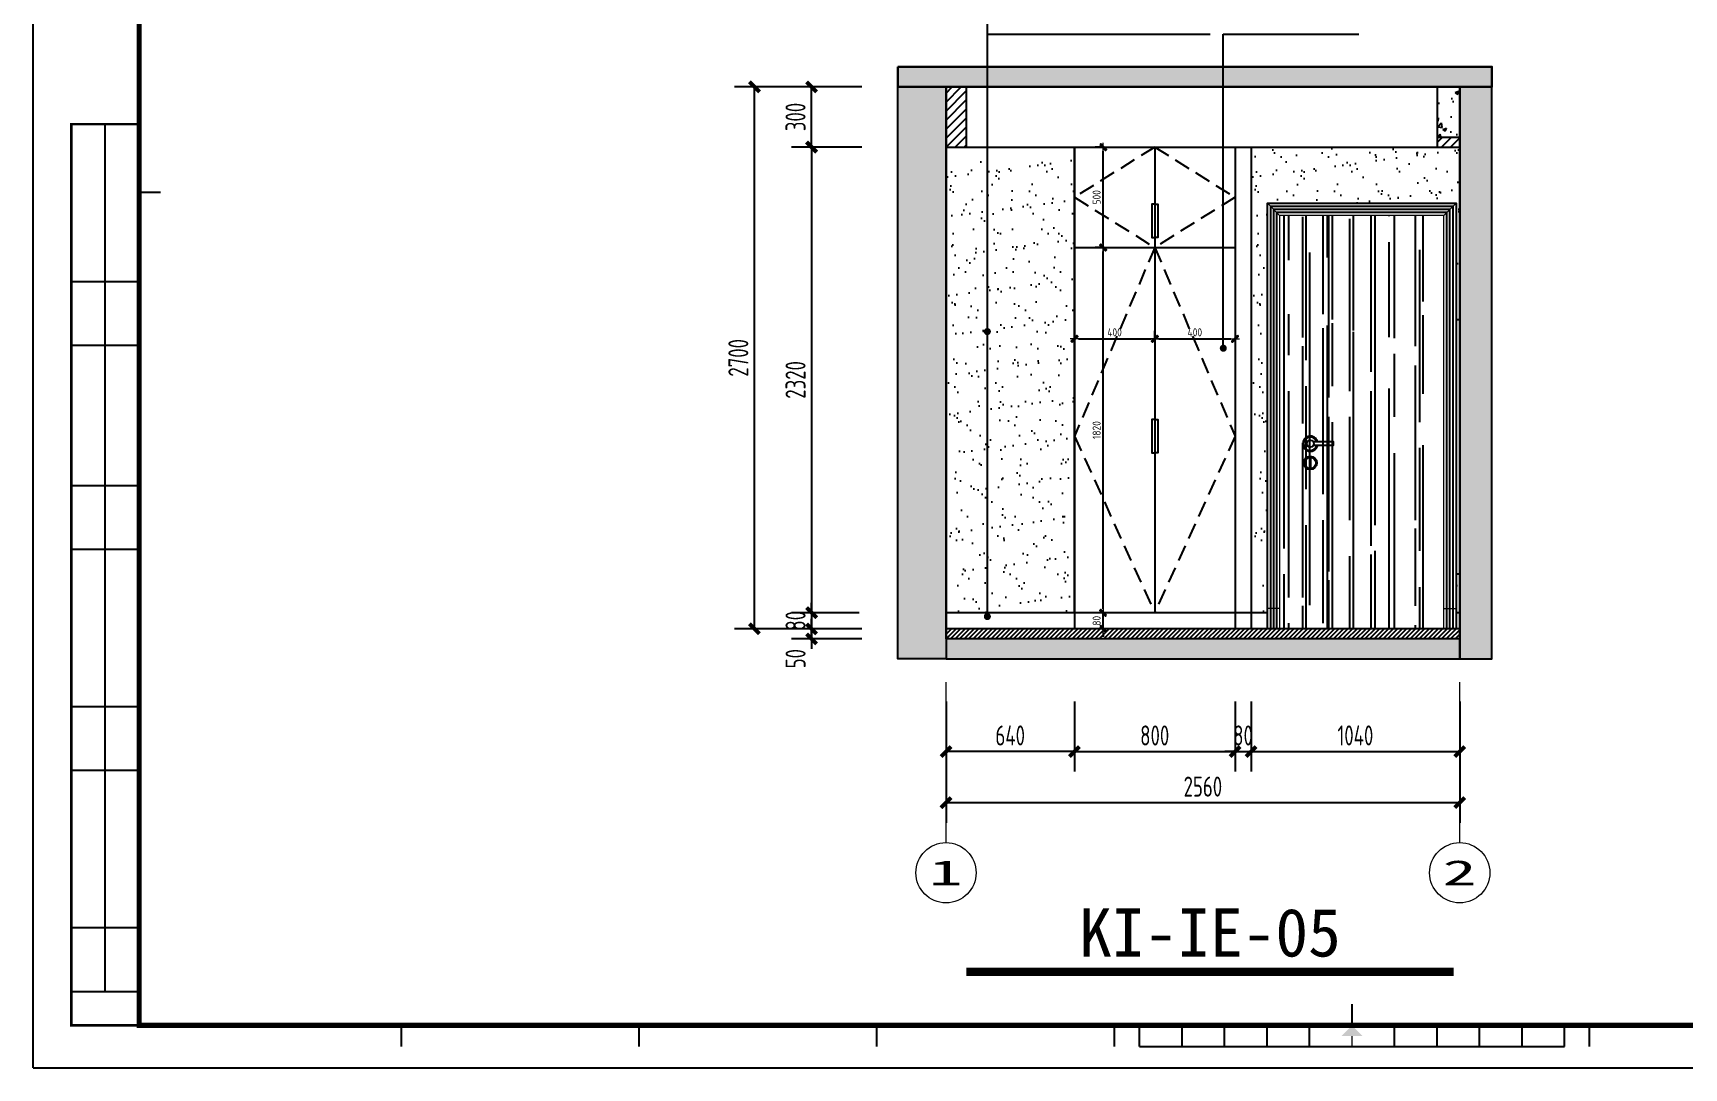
# Model space of a CAD drawing. Header units: millimetres. Extents: x 104198 to 1296755, y -81101 to 81453.
# Drawn here: x 600170 to 608398, y -28742 to -23585 of the extents above; entities that cross this region are included whole.
import ezdxf
from ezdxf.enums import TextEntityAlignment as Align
from ezdxf.xclip import XClip

# ---------------------------------------------------------------- set-up
doc = ezdxf.new("R2010")
doc.units = ezdxf.units.MM
doc.header["$XCLIPFRAME"] = 0
doc.header["$PDMODE"] = 3
doc.linetypes.add('Ax-B-comp-L2qt-$0$Ax-B-comp-LG-$0${ Wide Dash }', pattern=[12, 4, -2, 4, -2])
doc.layers.get('Defpoints').update_dxf_attribs({"color": 250})
for name, color, linetype, lineweight in [('--外框线', 7, 'Continuous', 30), ('Axle Number', 150, 'Continuous', 0), ('Z☆18 中细线', 136, 'Continuous', 0)]:
    doc.layers.add(name, color=color, linetype=linetype, lineweight=lineweight)
for name, color, linetype in [('0-标注', 1, 'Continuous'), ('0家具', 51, 'Continuous'), ('D■02 地材填充', 250, 'Continuous'), ('图纸图框', 165, 'Continuous'), ('墙体', 7, 'Continuous')]:
    doc.layers.add(name, color=color, linetype=linetype)
doc.styles.add('CCD_DIM', font='ARCHS.SHX')
doc.styles.add('尺寸标注', font='ARCHS.SHX', dxfattribs={"width": 0.8})
doc.styles.add('线上图名', font='simhei.ttf')
doc.styles.add('轴号', font='', dxfattribs={"width": 0.8})
doc.styles.add('黑体', font='simhei.ttf', dxfattribs={"width": 0.7})
doc.styles.get('轴号').set_extended_font_data('SimSun')
doc.dimstyles.new('海龍1：20', dxfattribs={"dimscale": 20, "dimtxt": 2, "dimasz": 1, "dimexe": 2, "dimexo": 2, "dimgap": 0.6, "dimtad": 1, "dimdec": 0, "dimrnd": 5, "dimdsep": 46, "dimtxsty": 'CCD_DIM', "dimblk": 'WS-cj', "dimcen": 1, "dimclrd": 44, "dimclre": 44, "dimclrt": 2, "dimadec": 0, "dimazin": 2, "dimtfac": 1, "dimtdec": 4, "dimtix": 1, "dimtmove": 2, "dimatfit": 3, "dimldrblk": 'CCD_Leader_Arrow', "dimfxl": 5, "dimfxlon": 1, "dimtolj": 1, "dimarcsym": 0})
doc.dimstyles.new('海龍1：50', dxfattribs={"dimscale": 50, "dimtxt": 2, "dimasz": 1, "dimexe": 2, "dimexo": 2, "dimgap": 0.6, "dimtad": 1, "dimdec": 0, "dimrnd": 5, "dimdsep": 46, "dimtxsty": 'CCD_DIM', "dimblk": 'WS-cj', "dimcen": 1, "dimclrd": 44, "dimclre": 44, "dimclrt": 2, "dimadec": 0, "dimazin": 2, "dimtfac": 1, "dimtdec": 4, "dimtix": 1, "dimtmove": 2, "dimatfit": 3, "dimldrblk": 'CCD_Leader_Arrow', "dimfxl": 5, "dimfxlon": 1, "dimtolj": 1, "dimarcsym": 0})
doc.dimstyles.new('立面标注', dxfattribs={"dimtxt": 100, "dimasz": 35, "dimexe": 20, "dimexo": 100, "dimtad": 1, "dimdec": 0, "dimtxsty": '黑体', "dimblk": 'ARCHTICK', "dimcen": 80, "dimdle": 20, "dimclrd": 251, "dimclre": 251, "dimclrt": 256, "dimadec": 0, "dimazin": 0, "dimtfac": 1, "dimtdec": 0, "dimtix": 1, "dimtmove": 2, "dimatfit": 3, "dimldrblk": 'DOT', "dimfxl": 200, "dimfxlon": 1, "dimarcsym": 0})

# ---------------------------------------------------------------- blocks, each defined once
blk = doc.blocks.new('kjghhgdgfhdhgfh')
at = {"layer": '图纸图框', "color": 165}
for p, q in [((1018.449156181656, -523.6475845220857), (1018.449156181656, -226.6510432860898)), ((1018.449156310431, -523.6475894229297), (1018.449156310431, -226.651048186936)), ((1018.449156310431, -523.6475894229297), (1018.449156310431, -226.651048186936)), ((1018.449156181656, -523.6475897729335), (1018.449156181656, -226.6510485369378)), ((1018.449156310431, -523.6475904731685), (1018.449156310431, -226.6510492370591)), ((1018.449156310431, -523.6475904731685), (1018.449156310431, -226.6510492370591)), ((1018.449156439315, -523.6475901230529), (1018.449156439315, -226.6510488870572)), ((1018.449156439315, -523.6475901230529), (1018.449156439315, -226.6510488870572)), ((1018.449156310431, -523.6475904731685), (1018.449156310431, -226.6510492370591)), ((1018.449156181656, -523.6475908231721), (1018.449156181656, -226.6510495871781)), ((1018.44915656821, -523.6475897729335), (1018.44915656821, -226.6510485369378)), ((1030.352705079677, -511.0305625117601), (1030.352705079677, -368.2044025645625)), ((1035.954374906786, -379.4077422187743), (1039.45541854865, -379.4077422187743)), ((1024.751035252575, -394.1121255149694), (1035.954374906786, -394.1121255149694)), ((1024.751035252575, -404.6152564408076), (1035.954374906786, -404.6152564408076)), ((1024.751035252575, -427.7057238334319), (1035.954374906786, -427.7057238334319)), ((1024.751035252575, -438.2088547592682), (1035.954374906786, -438.2088547592682)), ((1024.751035252575, -464.1165777096769), (1035.954374906786, -464.1165777096769)), ((1024.751035252575, -474.6197086355148), (1035.954374906786, -474.6197086355148)), ((1024.751035252575, -500.5274315859217), (1035.954374906786, -500.5274315859217)), ((1024.751035252575, -511.0305625117601), (1035.954374906786, -511.0305625117601)), ((1235.736097114308, -516.6322323388636), (1235.736097114308, -513.1311886968824)), ((1079.169425446627, -520.1332759807351), (1079.169425446627, -516.6322323388636)), ((1118.311093363573, -520.1332759807351), (1118.311093363573, -516.6322323388636)), ((1157.452761280522, -520.1332759807351), (1157.452761280522, -516.6322323388636)), ((1196.594429197475, -520.1332759807351), (1196.594429197475, -516.6322323388636)), ((1200.725660694923, -520.1332759807351), (1200.725660694923, -516.6322323388636)), ((1207.727747978776, -520.1332759807351), (1207.727747978776, -516.6322323388636)), ((1214.729835262748, -520.1332759807351), (1214.729835262748, -516.6322323388636)), ((1221.731922546599, -520.1332759807351), (1221.731922546599, -516.6322323388636)), ((1228.734009830453, -520.1332759807351), (1228.734009830453, -516.6322323388636)), ((1242.738184398277, -520.1332759807351), (1242.738184398277, -516.6322323388636)), ((1249.74027168213, -520.1332759807351), (1249.74027168213, -516.6322323388636)), ((1256.742358965983, -520.1332759807351), (1256.742358965983, -516.6322323388636)), ((1263.744446249947, -520.1332759807351), (1263.744446249947, -516.6322323388636)), ((1270.746533533805, -520.1332759807351), (1270.746533533805, -516.6322323388636)), ((1274.877765031257, -520.1332759807351), (1274.877765031257, -516.6322323388636)), ((1200.725660694923, -520.1332759807351), (1270.746533533805, -520.1332759807351)), ((1018.449156697091, -523.6475894229297), (1438.44652398302, -523.6475894229297)), ((1018.44915656821, -523.6475897729335), (1438.446523854134, -523.6475897729335)), ((1018.44915656821, -523.6475911731757), (1438.446523854134, -523.6475911731757)), ((1018.449156697091, -523.6475908231721), (1438.44652398302, -523.6475908231721)), ((1018.449156697091, -523.6475908231721), (1438.44652398302, -523.6475908231721))]:
    blk.add_line(p, q, dxfattribs=at)
at = {"layer": '图纸图框', "color": 165, "const_width": 0.840250474066758}
blk.add_lwpolyline([(1431.444436699053, -233.6664052710039), (1035.954374906786, -233.6664052710039), (1035.954374906786, -516.6322323388636), (1431.444436699053, -516.6322323388636)], close=True, dxfattribs=at)
at = {"layer": '图纸图框', "color": 165}
for points, const_width in [([(1035.954374906786, -516.6322323388636), (1024.751035252575, -516.6322323388636), (1024.751035252575, -368.2044025645625), (1035.954374906786, -368.2044025645625)], 0.4201252370333791), ([(1235.736097114308, -518.3827541597987), (1235.736097114308, -520.1332759807351)], 0.2100626185166894)]:
    blk.add_lwpolyline(points, dxfattribs=dict(at, const_width=const_width))
blk.add_solid([(1237.486618935353, -518.3827541597987), (1233.98557529337, -518.3827541597987), (1235.736097114308, -516.6322323388636)], dxfattribs=at)
blk = doc.blocks.new('fhdghrthe')
at = {"layer": '墙体', "color": 7}
for p, q in [((572756.001429601, 14270.11174628756), (572756.001429601, 18190.09284391639)), ((572626.0014296011, 14140.09284391639), (572626.0014296011, 17250.09284391639))]:
    blk.add_line(p, q, dxfattribs=at)
blk = doc.blocks.new('_ArchTick')
at = {"color": 2, "linetype": 'ByBlock', "const_width": 0.4}
blk.add_lwpolyline([(-0.5, -0.5), (0.5, 0.5)], dxfattribs=at)
blk = doc.blocks.new('*D622')
at = {"color": 44, "lineweight": -2, "transparency": 16777216}
for p, q in [((604260.8684844841, -26473.4615628795), (603950.2716443549, -26473.4615628795)), ((604050.2716443549, -26473.4615628795), (604050.2716443549, -26423.4615628795)), ((604050.2716443549, -26473.4615628795), (604050.2716443549, -26553.4615628795)), ((604239.023900743, -26553.4615628795), (603950.2716443549, -26553.4615628795)), ((604050.2716443549, -26553.4615628795), (604050.2716443549, -26603.4615628795))]:
    blk.add_line(p, q, dxfattribs=at)
at = {"layer": 'Defpoints', "color": 0, "transparency": 16777216}
for p in [(604360.8684844841, -26473.4615628795), (604050.2716443549, -26553.4615628795), (604339.023900743, -26553.4615628795)]:
    blk.add_point(p, dxfattribs=at)
at = {"color": 44, "lineweight": -2, "transparency": 16777216, "xscale": 50, "yscale": 50, "zscale": 50}
for p, rotation in [((604050.2716443549, -26473.4615628795), 270), ((604050.2716443549, -26553.4615628795), 90)]:
    blk.add_blockref('_ArchTick', p, dxfattribs=dict(at, rotation=rotation))
at = {"color": 2, "transparency": 16777216, "insert": (603970.2716443549, -26513.4615628794), "char_height": 100, "attachment_point": 5, "rotation": 90, "style": '尺寸标注'}
blk.add_mtext('\\A1;80', dxfattribs=at)
blk = doc.blocks.new('CCD_Leader_Arrow')
at = {"color": 50, "linetype": 'ByBlock'}
blk.add_line((0, 0), (-1, 0), dxfattribs=at)
for points in [[(-0.8586479999999881, 0.6683735999999953), (-0.5965191999999888, 0.8519200000000069), (-0.2400000000000091, 0), (0, 0)], [(-0.8586479999999881, -0.6683735999999953), (-0.5965191999999888, -0.8519200000000069), (-0.2400000000000091, 0), (0, 0)]]:
    blk.add_solid(points, dxfattribs=at)
blk = doc.blocks.new('WS-cj')
blk.add_hatch(color=2).paths.add_polyline_path([(0.5879038905250127, 0.8177135944101792), (-0.8177135944101792, -0.5879038905250127), (-0.5879038905245579, -0.817713594410634), (0.817713594410634, 0.5879038905247853)])
at = {"color": 2, "linetype": 'ByBlock', "lineweight": 0}
for p, q in [((-1.099999999999909, 0), (0, 0)), ((0, 0), (1.099999999999909, 0))]:
    blk.add_line(p, q, dxfattribs=at)
at = {"color": 2}
blk.add_lwpolyline([(0.5879038905250127, 0.8177135944101792), (-0.8177135944101792, -0.5879038905250127), (-0.5879038905245579, -0.817713594410634), (0.817713594410634, 0.5879038905247853)], close=True, dxfattribs=at)
blk = doc.blocks.new('*D623')
at = {"color": 44, "lineweight": -2, "transparency": 16777216}
for p, q in [((604015.3922970992, -23853.4615628795), (603665.3922970992, -23853.4615628795)), ((603765.3922970992, -26553.4615628795), (603765.3922970992, -23853.4615628795)), ((604015.3922970992, -26553.4615628795), (603665.3922970992, -26553.4615628795))]:
    blk.add_line(p, q, dxfattribs=at)
at = {"layer": 'Defpoints', "color": 0, "transparency": 16777216}
for p in [(603765.3922970992, -23853.4615628795), (604759.8472859849, -23853.4615628795), (604250.2716443549, -26553.4615628795)]:
    blk.add_point(p, dxfattribs=at)
at = {"color": 44, "lineweight": -2, "transparency": 16777216, "xscale": 50, "yscale": 50, "zscale": 50}
for p, rotation in [((603765.3922970992, -23853.4615628795), 90), ((603765.3922970992, -26553.4615628795), 270)]:
    blk.add_blockref('_ArchTick', p, dxfattribs=dict(at, rotation=rotation))
at = {"color": 2, "transparency": 16777216, "insert": (603685.3922970992, -25203.4615628794), "char_height": 100, "attachment_point": 5, "rotation": 90, "style": '尺寸标注'}
blk.add_mtext('\\A1;2700', dxfattribs=at)
blk = doc.blocks.new('*D624')
at = {"color": 44, "lineweight": -2, "transparency": 16777216}
for p, q in [((604300.2716443549, -24153.4615628795), (603950.2716443549, -24153.4615628795)), ((604050.2716443549, -24153.4615628795), (604050.2716443549, -26473.4615628795)), ((604286.5807235761, -26473.4615628795), (603950.2716443549, -26473.4615628795))]:
    blk.add_line(p, q, dxfattribs=at)
at = {"layer": 'Defpoints', "color": 0, "transparency": 16777216}
for p in [(604759.8472859849, -24153.4615628795), (604050.2716443549, -26473.4615628795), (604386.5807235761, -26473.4615628795)]:
    blk.add_point(p, dxfattribs=at)
at = {"color": 44, "lineweight": -2, "transparency": 16777216, "xscale": 50, "yscale": 50, "zscale": 50}
for p, rotation in [((604050.2716443549, -24153.4615628795), 90), ((604050.2716443549, -26473.4615628795), 270)]:
    blk.add_blockref('_ArchTick', p, dxfattribs=dict(at, rotation=rotation))
at = {"color": 2, "transparency": 16777216, "insert": (603970.2716443549, -25313.4615628794), "char_height": 100, "attachment_point": 5, "rotation": 90, "style": '尺寸标注'}
blk.add_mtext('\\A1;2320', dxfattribs=at)
blk = doc.blocks.new('*D625')
at = {"color": 44, "lineweight": -2, "transparency": 16777216}
for p, q in [((604300.2716443549, -23853.4615628795), (603950.2716443549, -23853.4615628795)), ((604050.2716443549, -24153.4615628795), (604050.2716443549, -23853.4615628795)), ((604300.2716443549, -24153.4615628795), (603950.2716443549, -24153.4615628795))]:
    blk.add_line(p, q, dxfattribs=at)
at = {"layer": 'Defpoints', "color": 0, "transparency": 16777216}
for p in [(604050.2716443549, -23853.4615628795), (604759.8472859849, -23853.4615628795), (604759.8472859849, -24153.4615628795)]:
    blk.add_point(p, dxfattribs=at)
at = {"color": 44, "lineweight": -2, "transparency": 16777216, "xscale": 50, "yscale": 50, "zscale": 50}
for p, rotation in [((604050.2716443549, -23853.4615628795), 90), ((604050.2716443549, -24153.4615628795), 270)]:
    blk.add_blockref('_ArchTick', p, dxfattribs=dict(at, rotation=rotation))
at = {"color": 2, "transparency": 16777216, "insert": (603970.2716443549, -24003.4615628794), "char_height": 100, "attachment_point": 5, "rotation": 90, "style": '尺寸标注'}
blk.add_mtext('\\A1;300', dxfattribs=at)
blk = doc.blocks.new('*D626')
at = {"color": 44, "lineweight": -2, "transparency": 16777216}
for p, q in [((604300.2716443549, -26553.4615628795), (603950.2716443549, -26553.4615628795)), ((604050.2716443549, -26553.4615628795), (604050.2716443549, -26503.4615628795)), ((604050.2716443549, -26603.4615628795), (604050.2716443549, -26553.4615628795)), ((604300.2716443549, -26603.4615628795), (603950.2716443549, -26603.4615628795)), ((604050.2716443549, -26603.4615628795), (604050.2716443549, -26653.4615628795))]:
    blk.add_line(p, q, dxfattribs=at)
at = {"layer": 'Defpoints', "color": 0, "transparency": 16777216}
for p in [(604050.2716443549, -26553.4615628795), (604759.8472859849, -26553.4615628795), (604759.8472859849, -26603.4615628795)]:
    blk.add_point(p, dxfattribs=at)
at = {"color": 44, "lineweight": -2, "transparency": 16777216, "xscale": 50, "yscale": 50, "zscale": 50}
for p, rotation in [((604050.2716443549, -26553.4615628795), 270), ((604050.2716443549, -26603.4615628795), 90)]:
    blk.add_blockref('_ArchTick', p, dxfattribs=dict(at, rotation=rotation))
at = {"color": 2, "transparency": 16777216, "insert": (603970.2716443549, -26702.4217980149), "char_height": 100, "attachment_point": 5, "rotation": 90, "style": '尺寸标注'}
blk.add_mtext('\\A1;50', dxfattribs=at)
blk = doc.blocks.new('hl_Axis-A3')
at = {"color": 150, "ltscale": 2}
blk.add_line((16.00001264355095, -2.628404866592651e-05), (1.264355095287328e-05, -2.628404866555911e-05), dxfattribs=at)
at = {"color": 150}
blk.add_circle((19.00001264355095, -2.628404866592651e-05), 3, dxfattribs=at)
at = {"color": 2, "style": '轴号', "width": 3.15}
blk.add_attdef('轴号', text='', height=2.5, dxfattribs=at).set_placement((17.31251264355095, -1.273923342872195), (20.68751264355095, -1.273923342872195), align=Align.FIT)
blk = doc.blocks.new('*D627')
at = {"color": 44, "lineweight": -2, "transparency": 16777216}
for p, q in [((604720.050070386, -27169.69890819213), (604720.050070386, -27519.69890819213)), ((607280.0487561836, -27169.69890819213), (607280.0487561836, -27519.69890819213)), ((604720.050070386, -27419.69890819213), (607280.0487561836, -27419.69890819213))]:
    blk.add_line(p, q, dxfattribs=at)
at = {"layer": 'Defpoints', "color": 0, "transparency": 16777216}
for p in [(604720.050070386, -26911.64570721669), (607280.0487561836, -26911.64570721669), (607280.0487561836, -27419.69890819213)]:
    blk.add_point(p, dxfattribs=at)
at = {"color": 44, "lineweight": -2, "transparency": 16777216, "xscale": 50, "yscale": 50, "zscale": 50, "rotation": 180}
blk.add_blockref('_ArchTick', (604720.050070386, -27419.69890819213), dxfattribs=at)
at = {"color": 44, "lineweight": -2, "transparency": 16777216, "xscale": 50, "yscale": 50, "zscale": 50}
blk.add_blockref('_ArchTick', (607280.0487561836, -27419.69890819213), dxfattribs=at)
at = {"color": 2, "transparency": 16777216, "insert": (606000.0494132848, -27339.69890819213), "char_height": 100, "attachment_point": 5, "style": '尺寸标注'}
blk.add_mtext('\\A1;2560', dxfattribs=at)
blk = doc.blocks.new('*D628')
at = {"color": 44, "lineweight": -2, "transparency": 16777216}
for p, q in [((605360.0500703859, -26914.99720443529), (605360.0500703859, -27264.99720443529)), ((606160.1807387192, -26914.99720443529), (606160.1807387192, -27264.99720443529)), ((605360.0500703859, -27164.99720443529), (606160.1807387192, -27164.99720443529))]:
    blk.add_line(p, q, dxfattribs=at)
at = {"layer": 'Defpoints', "color": 0, "transparency": 16777216}
for p in [(605360.0500703859, -26553.4615628795), (606160.1807387192, -26553.4615628795), (606160.1807387192, -27164.99720443529)]:
    blk.add_point(p, dxfattribs=at)
at = {"color": 44, "lineweight": -2, "transparency": 16777216, "xscale": 50, "yscale": 50, "zscale": 50, "rotation": 180}
blk.add_blockref('_ArchTick', (605360.0500703859, -27164.99720443529), dxfattribs=at)
at = {"color": 44, "lineweight": -2, "transparency": 16777216, "xscale": 50, "yscale": 50, "zscale": 50}
blk.add_blockref('_ArchTick', (606160.1807387192, -27164.99720443529), dxfattribs=at)
at = {"color": 2, "transparency": 16777216, "insert": (605760.1154045525, -27084.99720443529), "char_height": 100, "attachment_point": 5, "style": '尺寸标注'}
blk.add_mtext('\\A1;800', dxfattribs=at)
blk = doc.blocks.new('*D629')
at = {"color": 44, "lineweight": -2, "transparency": 16777216}
for p, q in [((604720.0500703859, -26914.99720443529), (604720.0500703859, -27264.99720443529)), ((605360.0500703859, -26914.99720443529), (605360.0500703859, -27264.99720443529)), ((605360.0500703859, -27164.99720443529), (604720.0500703859, -27164.99720443529))]:
    blk.add_line(p, q, dxfattribs=at)
at = {"layer": 'Defpoints', "color": 0, "transparency": 16777216}
for p in [(604720.0500703859, -26288.1107883387), (605360.0500703859, -26553.4615628795), (604720.0500703859, -27164.99720443529)]:
    blk.add_point(p, dxfattribs=at)
at = {"color": 44, "lineweight": -2, "transparency": 16777216, "xscale": 50, "yscale": 50, "zscale": 50, "rotation": 180}
blk.add_blockref('_ArchTick', (604720.0500703859, -27164.99720443529), dxfattribs=at)
at = {"color": 44, "lineweight": -2, "transparency": 16777216, "xscale": 50, "yscale": 50, "zscale": 50}
blk.add_blockref('_ArchTick', (605360.0500703859, -27164.99720443529), dxfattribs=at)
at = {"color": 2, "transparency": 16777216, "insert": (605040.0500703859, -27084.99720443529), "char_height": 100, "attachment_point": 5, "style": '尺寸标注'}
blk.add_mtext('\\A1;640', dxfattribs=at)
blk = doc.blocks.new('*D630')
at = {"color": 44, "lineweight": -2, "transparency": 16777216}
for p, q in [((606160.1807387192, -26914.99720443529), (606160.1807387192, -27264.99720443529)), ((606240.1807387192, -26914.99720443529), (606240.1807387192, -27264.99720443529)), ((606160.1807387192, -27164.99720443529), (606110.1807387192, -27164.99720443529)), ((606160.1807387192, -27164.99720443529), (606240.1807387192, -27164.99720443529)), ((606240.1807387192, -27164.99720443529), (606290.1807387192, -27164.99720443529))]:
    blk.add_line(p, q, dxfattribs=at)
at = {"layer": 'Defpoints', "color": 0, "transparency": 16777216}
for p in [(606160.1807387192, -26553.4615628795), (606240.1807387192, -26553.4615628795), (606240.1807387192, -27164.99720443529)]:
    blk.add_point(p, dxfattribs=at)
at = {"color": 44, "lineweight": -2, "transparency": 16777216, "xscale": 50, "yscale": 50, "zscale": 50}
blk.add_blockref('_ArchTick', (606160.1807387192, -27164.99720443529), dxfattribs=at)
at = {"color": 44, "lineweight": -2, "transparency": 16777216, "xscale": 50, "yscale": 50, "zscale": 50, "rotation": 180}
blk.add_blockref('_ArchTick', (606240.1807387192, -27164.99720443529), dxfattribs=at)
at = {"color": 2, "transparency": 16777216, "insert": (606200.1807387192, -27084.99720443529), "char_height": 100, "attachment_point": 5, "style": '尺寸标注'}
blk.add_mtext('\\A1;80', dxfattribs=at)
blk = doc.blocks.new('*D631')
at = {"color": 44, "lineweight": -2, "transparency": 16777216}
for p, q in [((606240.1807387192, -26914.99720443529), (606240.1807387192, -27264.99720443529)), ((607280.050070386, -26914.99720443529), (607280.050070386, -27264.99720443529)), ((606240.1807387192, -27164.99720443529), (607280.050070386, -27164.99720443529))]:
    blk.add_line(p, q, dxfattribs=at)
at = {"layer": 'Defpoints', "color": 0, "transparency": 16777216}
for p in [(606240.1807387192, -26553.4615628795), (607280.050070386, -26553.4615628795), (607280.050070386, -27164.99720443529)]:
    blk.add_point(p, dxfattribs=at)
at = {"color": 44, "lineweight": -2, "transparency": 16777216, "xscale": 50, "yscale": 50, "zscale": 50, "rotation": 180}
blk.add_blockref('_ArchTick', (606240.1807387192, -27164.99720443529), dxfattribs=at)
at = {"color": 44, "lineweight": -2, "transparency": 16777216, "xscale": 50, "yscale": 50, "zscale": 50}
blk.add_blockref('_ArchTick', (607280.050070386, -27164.99720443529), dxfattribs=at)
at = {"color": 2, "transparency": 16777216, "insert": (606760.1154045525, -27084.99720443529), "char_height": 100, "attachment_point": 5, "style": '尺寸标注'}
blk.add_mtext('\\A1;1040', dxfattribs=at)
blk = doc.blocks.new('EWRTWERYR')
at = {"color": 251, "ltscale": 8}
for p, q in [((661667.9356748894, -140344.8152526548, -128105886.7043959), (661667.9356748894, -140387.3342096209, -128105886.7043959)), ((661667.9356748894, -140344.8152526548, -128105886.7043959), (661673.8476420832, -140344.8152526548, -128105886.7043959)), ((661667.9356748894, -140387.3342096209, -128105886.7043959), (661673.8476420832, -140387.3342096209, -128105886.7043959)), ((661673.8476420832, -140387.3342096209, -128105886.7043959), (661673.8476420832, -140344.8152526548, -128105886.7043959))]:
    blk.add_line(p, q, dxfattribs=at)
at = {"color": 251, "ltscale": 8, "elevation": -128105886.7043959}
for points in [[(661706.7934679675, -140260.6185308142, 7.359528708491987), (661707.4937344345, -140280.6185308142, 7.263957066239517)], [(661702.0432202129, -140260.6185308142, 6.439365902620599), (661702.8481888529, -140280.6185308142, 5.972318659503485)]]:
    blk.add_lwpolyline(points, format="xyb", dxfattribs=at)
blk.add_lwpolyline([(661683.7862515745, -140260.6185308142), (661783.0153765319, -140260.6185308142), (661783.0153765319, -140280.6185308142), (661685.634436453, -140280.6185308142)], dxfattribs=at)
at = {"color": 251, "ltscale": 8}
for centre, radius in [((661671.0253489888, -140271.8831508575, -128105886.7043959), 17.02152459463105), ((661670.5905098536, -140366.3228342979, -128105886.7043959), 32.93222044707625), ((661670.5905098536, -140366.3228342979, -128105886.7043959), 27.31622044707625)]:
    blk.add_circle(centre, radius, dxfattribs=at)
blk = doc.blocks.new('rft')
at = {"color": 2}
blk.add_lwpolyline([(601855.9595022909, -33095.67980373639), (601855.9595022909, -30975.6798037364), (602795.959460247, -30975.6798037364), (602795.959460247, -33095.67980373639)], dxfattribs=at)
at = {"layer": '0-标注', "color": 250, "ltscale": 0.5}
for p, q in [((602780.7890062897, -30990.85025769334), (601871.1299142041, -30990.85025769343)), ((601871.1299142041, -30990.85025769343), (601871.1299142041, -33095.67980373639)), ((602765.6185523327, -31006.02071165037), (601886.3003681612, -31006.02071165046)), ((601886.3003681612, -31006.02071165046), (601886.3003681612, -33095.67980373639)), ((602765.6185523331, -33095.6798037364), (602765.6185523327, -31006.02071165037)), ((602780.78900629, -33095.67980373639), (602780.7890062897, -30990.85025769334)), ((602750.4480983757, -31021.1911656074), (601901.4708221182, -31021.19116560749)), ((601901.4708221182, -31021.19116560749), (601901.4708221181, -33095.67980373639)), ((601939.1954752859, -32695.17486656375), (601939.1954752859, -31036.36161956442)), ((601962.3152471159, -31258.83970431219), (601962.3152471159, -31036.36161956442)), ((602031.6745626079, -31644.50968004345), (602031.6745626079, -31043.05516722679)), ((602048.3721755961, -31757.53967566047), (602048.3721755961, -31036.36161956442)), ((602134.4291040765, -31528.64651280468), (602134.4291040765, -31036.36161956442)), ((602156.0818122439, -31245.99538662806), (602156.0818122439, -31036.36161956442)), ((602162.5039710857, -31716.06650320727), (602162.5039710857, -31036.36161956442)), ((602180.4860158423, -31554.33514817229), (602180.4860158423, -31036.36161956442)), ((602266.5429443225, -31911.67148786333), (602266.5429443225, -31053.33062137429)), ((602284.52498908, -31609.93400732387), (602284.52498908, -31036.36161956442)), ((602373.3333962779, -31638.19150622787), (602373.3333962779, -31036.36161956442)), ((602392.5998728027, -31622.77832500754), (602392.5998728027, -31036.36161956442)), ((602462.9681659163, -31040.48630369044), (602462.9681659163, -31036.36161956442)), ((602488.656801283, -31648.46696037534), (602488.656801283, -31036.36161956442)), ((602594.16282147, -31569.74832939168), (602594.16282147, -31036.36161956442)), ((602631.4113427525, -31464.42492438625), (602631.4113427525, -31036.36161956442)), ((602750.448098376, -33095.67980373639), (602750.4480983757, -31021.1911656074)), ((602462.9681659163, -31641.9408165071), (602462.9681659163, -31168.92948052663)), ((602067.638652122, -32977.74985560327), (602067.638652122, -31220.30675126091)), ((602614.7137297633, -32065.80330006619), (602614.7137297633, -31207.46243357716)), ((601962.3152471159, -31731.85104029267), (601962.3152471159, -31528.64651280468)), ((602156.0818122439, -33095.67980373639), (602156.0818122439, -31584.24537195673)), ((602162.5039710857, -31943.78228207177), (602162.5039710857, -31558.45275156321)), ((602180.4860158423, -31885.98285249647), (602180.4860158423, -31572.21014515172)), ((602392.5998728027, -32579.57600741094), (602392.5998728027, -31552.03059272144)), ((602594.16282147, -31686.89592839943), (602594.16282147, -31552.13457774763)), ((602631.4113427525, -31924.51580554662), (602631.4113427525, -31532.86810122244)), ((602134.4291040765, -32425.44419520808), (602134.4291040765, -31597.89878051858)), ((602284.52498908, -33095.67980373639), (602284.52498908, -31616.25218113948)), ((602373.3333962779, -31815.33910523562), (602373.3333962779, -31630.00957472706)), ((602031.6745626079, -32072.22545890796), (602031.6745626079, -31686.8959283994)), ((602488.656801283, -32040.11466469951), (602488.656801283, -31726.34195735477)), ((602594.16282147, -32553.8873720437), (602594.16282147, -31783.22831102657)), ((601962.3152471159, -32939.21690255283), (601962.3152471159, -31911.67148786333)), ((602048.3721755961, -32399.75555984141), (602048.3721755961, -31885.98285249665)), ((602373.3333962779, -32682.33054887988), (602373.3333962779, -31911.67148786276)), ((602462.9681659163, -33095.67980373639), (602462.9681659163, -31898.82717017947)), ((602162.5039710857, -32810.77372571603), (602162.5039710857, -32040.11466469891)), ((602180.4860158423, -33093.34871475663), (602180.4860158423, -32065.80330006713)), ((602266.5429443225, -32553.88737204427), (602266.5429443225, -32040.11466469951)), ((602031.6745626079, -32939.21690255223), (602031.6745626079, -32168.5578415351)), ((602488.656801283, -33095.67980373639), (602488.656801283, -32219.93511227018)), ((602614.7137297633, -32708.01918424713), (602614.7137297633, -32194.24647690238)), ((602631.4113427525, -33095.67980373639), (602631.4113427525, -32181.40215921899)), ((602134.4291040765, -33067.66007938901), (602134.4291040765, -32553.88737204427)), ((602048.3721755962, -33095.67980373639), (602048.3721755961, -32579.57600741207)), ((602594.16282147, -32981.60315090819), (602594.16282147, -32596.27362039964)), ((602266.5429443225, -33095.67980373639), (602266.5429443225, -32733.70781961493)), ((602373.333396278, -33095.67980373639), (602373.3333962779, -32724.71679723583)), ((602392.5998728027, -33095.67980373639), (602392.5998728027, -32708.01918424713)), ((601939.1954752859, -33095.67980373639), (601939.1954752859, -32823.61804339993)), ((602162.5039710855, -33095.67980373639), (602162.5039710857, -32853.15997407198)), ((602614.7137297633, -33095.67980373639), (602614.7137297633, -32887.83963181778)), ((602031.6745626078, -33095.67980373639), (602031.6745626079, -32981.60315090817)), ((601962.3152471159, -33095.67980373639), (601962.3152471159, -33067.66007938901)), ((602594.16282147, -33095.67980373639), (602594.16282147, -33077.93553353535))]:
    blk.add_line(p, q, dxfattribs=at)
at = {"layer": 'Z☆18 中细线'}
for p, q in [((602795.9594602467, -30975.67980373631), (601855.9594602471, -30975.6798037364)), ((601855.9594602471, -30975.6798037364), (601855.9594602471, -33095.67980373639)), ((601855.9594602471, -30975.6798037364), (601916.6412760752, -31036.36161956452)), ((602795.9594602467, -30975.67980373631), (602735.2776444186, -31036.36161956443)), ((602795.9594602471, -33095.67980373639), (602795.9594602467, -30975.67980373631)), ((602735.2776444186, -31036.36161956443), (601916.6412760752, -31036.36161956452)), ((601916.6412760752, -31036.36161956452), (601916.6412760752, -33095.67980373639)), ((602735.2776444186, -31036.36161956443), (601916.6412760752, -31036.36161956443)), ((601916.6412760752, -31036.36161956443), (601916.6412760752, -33095.67980373639)), ((602735.2776444189, -33095.67980373639), (602735.2776444186, -31036.36161956443)), ((601916.6412760752, -32994.54344402286), (601855.9594602471, -32994.54344402286)), ((602735.2776444184, -32994.54344402286), (602795.959460247, -32994.54344402286)), ((601916.6412760752, -33095.67980373639), (601855.9594602471, -33095.67980373639)), ((601916.6412760752, -33095.67980373639), (602735.2776444186, -33095.67980373639)), ((602735.2776444184, -33095.67980373639), (602795.959460247, -33095.67980373639))]:
    blk.add_line(p, q, dxfattribs=at)
at = {"color": 1, "extrusion": (0, 0, -1), "xscale": -1.011363597135336, "yscale": 1.011363597135336, "zscale": -1.011363597135336}
blk.add_blockref('EWRTWERYR', (67120.13362189103, 109692.1092208985, -107728023.7626792), dxfattribs=at)
blk = doc.blocks.new('_Dot')
at = {"color": 2, "linetype": 'ByBlock', "lineweight": -2}
blk.add_line((-0.5, 0), (-1, 0), dxfattribs=at)
at = {"color": 2, "linetype": 'ByBlock', "const_width": 0.5}
blk.add_lwpolyline([(-0.25, 0, 1), (0.25, 0, 1)], format="xyb", close=True, dxfattribs=at)
blk = doc.blocks.new('*D714')
at = {"color": 44, "lineweight": -2, "transparency": 16777216}
for p, q in [((605504.3329812433, -26473.4615628795), (605462.6498593511, -26473.4615628795)), ((605502.6498593511, -26453.4615628795), (605502.6498593511, -26433.4615628795)), ((605502.6498593511, -26553.4615628795), (605502.6498593511, -26473.4615628795)), ((605504.3329812433, -26553.4615628795), (605462.6498593511, -26553.4615628795)), ((605502.6498593511, -26573.4615628795), (605502.6498593511, -26593.4615628795))]:
    blk.add_line(p, q, dxfattribs=at)
at = {"layer": 'Defpoints', "color": 0, "transparency": 16777216}
for p in [(605502.6498593511, -26473.4615628795), (605544.3329812433, -26473.4615628795), (605544.3329812433, -26553.4615628795)]:
    blk.add_point(p, dxfattribs=at)
at = {"color": 44, "lineweight": -2, "transparency": 16777216, "xscale": 20, "yscale": 20, "zscale": 20}
for p, rotation in [((605502.6498593511, -26473.4615628795), 270), ((605502.6498593511, -26553.4615628795), 90)]:
    blk.add_blockref('WS-cj', p, dxfattribs=dict(at, rotation=rotation))
at = {"color": 2, "transparency": 16777216, "insert": (605470.6498593511, -26513.4615628794), "char_height": 40, "attachment_point": 5, "rotation": 90, "style": 'CCD_DIM'}
blk.add_mtext('\\A1;80', dxfattribs=at)
blk = doc.blocks.new('*D715')
at = {"color": 44, "lineweight": -2, "transparency": 16777216}
for p, q in [((605502.6498593511, -24653.4615628795), (605462.6498593511, -24653.4615628795)), ((605502.6498593511, -26453.4615628795), (605502.6498593511, -24673.4615628795)), ((605504.3329812433, -26473.4615628795), (605462.6498593511, -26473.4615628795))]:
    blk.add_line(p, q, dxfattribs=at)
at = {"layer": 'Defpoints', "color": 0, "transparency": 16777216}
for p in [(605502.6498593511, -24653.4615628795), (605502.6498593511, -24653.4615628795), (605544.3329812433, -26473.4615628795)]:
    blk.add_point(p, dxfattribs=at)
at = {"color": 44, "lineweight": -2, "transparency": 16777216, "xscale": 20, "yscale": 20, "zscale": 20}
for p, rotation in [((605502.6498593511, -24653.4615628795), 90), ((605502.6498593511, -26473.4615628795), 270)]:
    blk.add_blockref('WS-cj', p, dxfattribs=dict(at, rotation=rotation))
at = {"color": 2, "transparency": 16777216, "insert": (605470.6498593511, -25563.4615628794), "char_height": 40, "attachment_point": 5, "rotation": 90, "style": 'CCD_DIM'}
blk.add_mtext('\\A1;1820', dxfattribs=at)
blk = doc.blocks.new('*D716')
at = {"color": 44, "lineweight": -2, "transparency": 16777216}
for p, q in [((605502.6498593511, -24153.4615628795), (605462.6498593511, -24153.4615628795)), ((605502.6498593511, -24633.4615628795), (605502.6498593511, -24173.4615628795)), ((605502.6498593511, -24653.4615628795), (605462.6498593511, -24653.4615628795))]:
    blk.add_line(p, q, dxfattribs=at)
at = {"layer": 'Defpoints', "color": 0, "transparency": 16777216}
for p in [(605502.6498593511, -24153.4615628795), (605502.6498593511, -24153.4615628795), (605502.6498593511, -24653.4615628795)]:
    blk.add_point(p, dxfattribs=at)
at = {"color": 44, "lineweight": -2, "transparency": 16777216, "xscale": 20, "yscale": 20, "zscale": 20}
for p, rotation in [((605502.6498593511, -24153.4615628795), 90), ((605502.6498593511, -24653.4615628795), 270)]:
    blk.add_blockref('WS-cj', p, dxfattribs=dict(at, rotation=rotation))
at = {"color": 2, "transparency": 16777216, "insert": (605470.6498593511, -24403.4615628794), "char_height": 40, "attachment_point": 5, "rotation": 90, "style": 'CCD_DIM'}
blk.add_mtext('\\A1;500', dxfattribs=at)
blk = doc.blocks.new('*D717')
at = {"color": 44, "lineweight": -2, "transparency": 16777216}
for p, q in [((605360.0500703859, -25108.27860548481), (605360.0500703859, -25068.27860548481)), ((605760.1154045525, -25108.27860548481), (605760.1154045525, -25068.27860548481)), ((605380.0500703859, -25108.27860548481), (605740.1154045525, -25108.27860548481))]:
    blk.add_line(p, q, dxfattribs=at)
at = {"layer": 'Defpoints', "color": 0, "transparency": 16777216}
for p in [(605360.0500703859, -25108.27860548481), (605760.1154045525, -25108.27860548481), (605760.1154045525, -25108.27860548481)]:
    blk.add_point(p, dxfattribs=at)
at = {"color": 44, "lineweight": -2, "transparency": 16777216, "xscale": 20, "yscale": 20, "zscale": 20, "rotation": 180}
blk.add_blockref('WS-cj', (605360.0500703859, -25108.27860548481), dxfattribs=at)
at = {"color": 44, "lineweight": -2, "transparency": 16777216, "xscale": 20, "yscale": 20, "zscale": 20}
blk.add_blockref('WS-cj', (605760.1154045525, -25108.27860548481), dxfattribs=at)
at = {"color": 2, "transparency": 16777216, "insert": (605560.0827374692, -25076.27860548481), "char_height": 40, "attachment_point": 5, "style": 'CCD_DIM'}
blk.add_mtext('\\A1;400', dxfattribs=at)
blk = doc.blocks.new('*D718')
at = {"color": 44, "lineweight": -2, "transparency": 16777216}
for p, q in [((605760.1154045525, -25108.27860548481), (605760.1154045525, -25068.27860548481)), ((606160.1807387192, -25082.72675826785), (606160.1807387192, -25148.27860548481)), ((605780.1154045525, -25108.27860548481), (606140.1807387192, -25108.27860548481))]:
    blk.add_line(p, q, dxfattribs=at)
at = {"layer": 'Defpoints', "color": 0, "transparency": 16777216}
for p in [(606160.1807387192, -25042.72675826785), (605760.1154045525, -25108.27860548481), (606160.1807387192, -25108.27860548481)]:
    blk.add_point(p, dxfattribs=at)
at = {"color": 44, "lineweight": -2, "transparency": 16777216, "xscale": 20, "yscale": 20, "zscale": 20, "rotation": 180}
blk.add_blockref('WS-cj', (605760.1154045525, -25108.27860548481), dxfattribs=at)
at = {"color": 44, "lineweight": -2, "transparency": 16777216, "xscale": 20, "yscale": 20, "zscale": 20}
blk.add_blockref('WS-cj', (606160.1807387192, -25108.27860548481), dxfattribs=at)
at = {"color": 2, "transparency": 16777216, "insert": (605960.1480716359, -25076.27860548481), "char_height": 40, "attachment_point": 5, "style": 'CCD_DIM'}
blk.add_mtext('\\A1;400', dxfattribs=at)

msp = doc.modelspace()

# ---------------------------------------------------------------- hatches: boundary and pattern name
h = msp.add_hatch(color=252)
h.dxf.hatch_style = 1
h.paths.add_polyline_path([(604720.0500703859, -23853.4615628795), (604480.0500703859, -23853.4615628795), (604480.0500703859, -26703.4615628795), (604720.0500703859, -26703.4615628795)])
h.paths.add_polyline_path([(607440.050070386, -23753.4615628795), (604480.0500703859, -23753.4615628795), (604480.0500703859, -23853.4615628795), (604720.0500703859, -23853.4615628795), (607440.050070386, -23853.4615628795)])
h.paths.add_polyline_path([(607440.0500703861, -23853.4615628795), (607280.0500703859, -23853.4615628795), (607280.050070386, -26703.4615628795), (607440.050070386, -26703.4615628795)])
h.paths.add_polyline_path([(607280.050070386, -26603.4615628795), (604720.0500703859, -26603.4615628795), (604720.0500703859, -26703.4615628795), (607280.0500703861, -26703.4615628795)])
h = msp.add_hatch()
h.set_pattern_fill('AR-CONC', color=252)
h.set_pattern_definition([(50, (607170.050070386, -24103.4615628795), (182.184668996004, -15.93908553890309), [19.05, -209.55]), (355, (607170.050070386, -24103.4615628795), (-35.24282597566699, 191.05664288218), [15.24, -167.64]), (100.451, (607185.2320703861, -24104.7898128795), (146.9425016659592, 175.1166878202919), [16.19, -178.09]), (46.18420000000001, (607170.050070386, -24052.6615628795), (271.0790408921299, -42.04232793272715), [28.575, -314.325]), (96.6356, (607192.639970386, -24056.1650628795), (237.4042344662371, 247.4255558900492), [24.285, -267.135]), (351.1840000000001, (607170.050070386, -24052.6615628795), (237.4046058139339, 247.4251178605977), [22.86, -251.46]), (21, (607195.450070386, -24065.3615628795), (151.6148798353833, -102.2655185167625), [19.05, -209.55]), (326.0000000000001, (607195.450070386, -24065.3615628795), (61.80202834764707, 184.1879661223193), [15.24, -167.64]), (71.4514, (607208.084570386, -24073.8836628795), (213.4164907701245, 81.92285771605745), [16.19, -178.09]), (37.50000000000001, (607170.050070386, -24103.4615628795), (3.088603250591817, 84.55503887315311), [0, -165.608, 0, -170.18, 0, -168.275]), (7.499999999999999, (607170.050070386, -24103.4615628795), (66.81966251030575, 100.1805748181195), [0, -97.02799999999999, 0, -161.798, 0, -64.135]), (327.5, (607113.408070386, -24103.4615628795), (135.5905951668714, -5.728743992673458), [0, -63.5, 0, -198.12, 0, -262.89]), (317.5, (607088.008070386, -24103.4615628795), (148.129181386018, 25.42649103333301), [0, -82.55, 0, -131.572, 0, -186.69])])
h.paths.add_polyline_path([(607280.050070386, -23853.4615628795), (607170.050070386, -23853.4615628795), (607170.050070386, -24103.4615628795), (607280.050070386, -24103.4615628795)])
h = msp.add_hatch()
h.set_pattern_fill('AR-SAND', color=8, scale=3, style=0)
h.set_pattern_definition([(37.50000000000001, (606240.1807387191, -26473.4615628795), (-4.800093887952137, 146.8239711988027), [0, -115.824, 0, -129.54, 0, -123.825]), (7.499999999999999, (606240.1807387191, -26473.4615628795), (134.8569849414008, 215.0475301705063), [0, -62.48400000000001, 0, -104.394, 0, -40.005]), (327.5, (606146.454738719, -26473.4615628795), (237.2977110724374, 0.4311554035637073), [0, -38.09999999999999, 0, -137.16, 0, -179.07]), (317.5, (606146.454738719, -26473.4615628795), (229.0669357416892, 66.87879697716487), [0, -19.05, 0, -89.916, 0, -102.87])])
h.paths.add_polyline_path([(607280.0500703859, -24153.4615628795), (606240.1807387192, -24153.4615628795), (606240.1807387191, -26473.4615628795), (606321.7182352847, -26473.4615628795), (606321.7182352846, -24433.46156287951), (607261.7182352846, -24433.4615628795), (607261.7182352846, -26473.4615628795), (607280.050070386, -26473.4615628795)])
h = msp.add_hatch()
h.set_pattern_fill('AR-SAND', color=8, scale=3, style=0)
h.set_pattern_definition([(37.50000000000001, (604720.0500703859, -26473.4615628795), (-4.800093887952137, 146.8239711988027), [0, -115.824, 0, -129.54, 0, -123.825]), (7.499999999999999, (604720.0500703859, -26473.4615628795), (134.8569849414008, 215.0475301705063), [0, -62.48400000000001, 0, -104.394, 0, -40.005]), (327.5, (604626.3240703859, -26473.4615628795), (237.2977110724374, 0.4311554035637073), [0, -38.09999999999999, 0, -137.16, 0, -179.07]), (317.5, (604626.3240703859, -26473.4615628795), (229.0669357416892, 66.87879697716487), [0, -19.05, 0, -89.916, 0, -102.87])])
h.paths.add_polyline_path([(605360.0500703858, -24213.4615628795), (604720.0500703859, -24213.4615628795), (604720.050070386, -26473.4615628795), (605360.0500703859, -26473.4615628795)])
at = {"layer": 'D■02 地材填充'}
h = msp.add_hatch(dxfattribs=at)
h.set_pattern_fill('ANSI31', color=256, scale=10, angle=180, style=0)
h.set_pattern_definition([(225, (604720.0500703859, -24153.4615628795), (22.45064030267288, -22.45064030267289), [])])
h.paths.add_polyline_path([(604820.0500703859, -23853.4615628795), (604720.0500703859, -23853.4615628795), (604720.050070386, -24153.4615628795), (604820.0500703859, -24153.4615628795)])
h.paths.add_polyline_path([(607280.050070386, -24103.4615628795), (607170.050070386, -24103.4615628795), (607170.050070386, -24153.4615628795), (607280.050070386, -24153.4615628795)])
h = msp.add_hatch(dxfattribs=at)
h.set_pattern_fill('ANSI31', color=256, scale=5, angle=180, style=0)
h.set_pattern_definition([(225, (604720.0500703859, -26603.4615628795), (11.22532015133644, -11.22532015133644), [])])
h.paths.add_polyline_path([(607280.050070386, -26553.4615628795), (604720.0500703859, -26553.4615628795), (604720.0500703859, -26603.4615628795), (607280.0500703861, -26603.4615628795)])

# ---------------------------------------------------------------- linework, layer by layer
at = {"layer": '--外框线', "color": 1}
for p, q in [((604720.0500703859, -23853.4615628795), (604720.0500703859, -26603.4615628795)), ((607280.050070386, -26603.4615628795), (607280.050070386, -23853.4615628795))]:
    msp.add_line(p, q, dxfattribs=at)
at = {"layer": '--外框线', "color": 252}
msp.add_lwpolyline([(604480.0500703859, -23753.4615628795), (607440.050070386, -23753.4615628795), (607440.050070386, -23853.4615628795), (604480.0500703859, -23853.4615628795)], close=True, dxfattribs=at)
at = {"color": 2}
for p, q in [((604820.0500703859, -23853.4615628795), (604820.0500703859, -24153.4615628795)), ((607170.050070386, -24153.4615628795), (607170.050070386, -23853.4615628795)), ((607170.050070386, -24103.4615628795), (607280.050070386, -24103.4615628795)), ((604720.0500703859, -24153.4615628795), (607280.050070386, -24153.4615628795)), ((605360.0500703859, -24153.4615628795), (605360.0500703859, -26553.4615628795)), ((605760.1154045525, -24153.4615628795), (605760.1154045525, -26473.4615628795)), ((606160.1807387192, -24153.4615628795), (606160.1807387192, -26553.4615628795)), ((606160.1807387192, -24153.4615628795), (606240.1807387192, -24153.4615628795)), ((606240.1807387192, -24153.4615628795), (606240.1807387192, -26553.4615628795)), ((605360.0500703859, -24653.4615628795), (606160.1807387192, -24653.4615628795))]:
    msp.add_line(p, q, dxfattribs=at)
at = {"color": 252}
for points in [[(604720.0500703859, -26703.4615628795), (604480.0500703859, -26703.4615628795), (604480.0500703859, -23853.4615628795), (604720.0500703859, -23853.4615628795)], [(607280.050070386, -26703.4615628795), (607440.050070386, -26703.4615628795), (607440.050070386, -23853.4615628795), (607280.050070386, -23853.4615628795)], [(607280.050070386, -26603.4615628795), (604720.0500703859, -26603.4615628795), (604720.0500703859, -26703.4615628795), (607280.050070386, -26703.4615628795)]]:
    msp.add_lwpolyline(points, close=True, dxfattribs=at)
at = {"color": 2}
msp.add_lwpolyline([(606160.1807387192, -26473.4615628795), (605360.0500703859, -26473.4615628795), (605360.0500703859, -24153.4615628795), (606160.1807387192, -24153.4615628795)], close=True, dxfattribs=at)
at = {"color": 250, "linetype": 'Ax-B-comp-L2qt-$0$Ax-B-comp-LG-$0${ Wide Dash }', "ltscale": 20}
for points in [[(605760.1154045525, -24153.4615628795), (605360.0500703859, -24403.4615628795), (605760.1154045525, -24653.4615628795), (605360.0500703859, -25593.4615628795), (605760.1154045525, -26473.4615628795)], [(605760.1154045525, -24153.4615628795), (606160.1807387192, -24403.4615628795), (605760.1154045525, -24653.4615628795), (606160.1807387192, -25593.4615628795), (605760.1154045525, -26473.4615628795)]]:
    msp.add_lwpolyline(points, dxfattribs=at)
at = {"color": 2}
for points in [[(605760.1154045524, -24438.31135918677), (605745.1154045524, -24438.31135918677), (605745.1154045524, -24603.4615628795), (605760.1154045524, -24603.4615628795)], [(605760.1154045524, -24438.31135918677), (605775.1154045524, -24438.31135918677), (605775.1154045524, -24603.4615628795), (605760.1154045524, -24603.4615628795)], [(605760.1154045524, -25510.88646103314), (605745.1154045524, -25510.88646103314), (605745.1154045524, -25676.03666472586), (605760.1154045524, -25676.03666472586)], [(605760.1154045524, -25510.88646103314), (605775.1154045524, -25510.88646103314), (605775.1154045524, -25676.03666472586), (605760.1154045524, -25676.03666472586)], [(606321.7182352847, -26473.4615628795), (604720.0500703859, -26473.4615628795)], [(607280.050070386, -26473.4615628795), (607261.7182352847, -26473.4615628795)], [(607280.050070386, -26553.4615628795), (604720.0500703859, -26553.4615628795)]]:
    msp.add_lwpolyline(points, dxfattribs=at)
at = {"color": 2, "linetype": 'Continuous'}
msp.add_lwpolyline([(604822.1424949791, -28262.5854023922, 41.9328, 41.9328, 0), (607249.2641129566, -28262.5854023922, 44.928, 44.928, 0)], format="xyseb", dxfattribs=at)

# ---------------------------------------------------------------- block references
ref = msp.add_blockref('kjghhgdgfhdhgfh', (569362.3649531906, -12901.25941170857), dxfattribs=dict(xscale=30.25000000000001, yscale=30.25000000000001, zscale=30.25000000000001))
XClip(ref).set_block_clipping_path([(1018.4491561816565, -523.6475911731757), (1465.834744255318, -226.65104223585132)])
at = {"color": 2}
msp.add_blockref('rft', (4465.758775037597, 6542.218240856891), dxfattribs=at)
at = {"layer": 'Axle Number'}
ref = msp.add_blockref('hl_Axis-A3', (604720.0513845884, -26818.91028099789), dxfattribs=dict(at, xscale=50, yscale=50, zscale=50, rotation=270))
ref.add_attrib('轴号', '1', dxfattribs={"layer": '0', "color": 2, "height": 125, "style": '轴号', "width": 1.8984375}).set_placement((604634.4802174447, -27831.41091317543), (604803.2302174447, -27831.41091317543), align=Align.FIT)
ref = msp.add_blockref('hl_Axis-A3', (607280.050070386, -26818.91028099789), dxfattribs=dict(at, xscale=50, yscale=50, zscale=50, rotation=270))
ref.add_attrib('轴号', '2', dxfattribs={"layer": '0', "color": 2, "height": 125, "style": '轴号', "width": 1.8984375}).set_placement((607194.4789032424, -27831.41091317543), (607363.2289032424, -27831.41091317543), align=Align.FIT)

# ---------------------------------------------------------------- texts
at = {"color": 2, "style": '线上图名', "flags": 8}
msp.add_attdef('KI-IE-05', text='EXISTING_PLAN', height=239.616, dxfattribs=at).set_placement((606035.5472362009, -28186.36372684743), align=Align.CENTER)

# ---------------------------------------------------------------- dimensions: what is measured, and where the dimension line sits
for base, p1, p2, picture, middle in [((603765.3922970992, -23853.4615628795), (604250.2716443549, -26553.4615628795), (604759.8472859849, -23853.4615628795), '*D623', (603685.3922970992, -25203.4615628794)), ((604050.2716443549, -23853.4615628795), (604759.8472859849, -24153.4615628795), (604759.8472859849, -23853.4615628795), '*D625', (603970.2716443549, -24003.4615628794)), ((604050.2716443549, -26473.4615628795), (604759.8472859849, -24153.4615628795), (604386.5807235761, -26473.4615628795), '*D624', (603970.2716443549, -25313.4615628794)), ((604050.2716443549, -26553.4615628795), (604360.8684844841, -26473.4615628795), (604339.023900743, -26553.4615628795), '*D622', (603970.2716443549, -26513.4615628794))]:
    dim = msp.add_linear_dim(base=base, p1=p1, p2=p2, angle=90, dimstyle='海龍1：50', override={"dimtxsty": '尺寸标注', "dimblk1": 'ArchTick', "dimblk2": 'ArchTick', "dimsah": 1})
    dim.commit()
    dim.dimension.update_dxf_attribs({"geometry": picture, "text_midpoint": middle})
at = {"color": 2}
for base, p1, p2, picture, middle in [((605502.6498593511, -24153.4615628795), (605502.6498593511, -24653.4615628795), (605502.6498593511, -24153.4615628795), '*D716', (605470.6498593511, -24403.4615628794)), ((605502.6498593511, -24653.4615628795), (605544.3329812433, -26473.4615628795), (605502.6498593511, -24653.4615628795), '*D715', (605470.6498593511, -25563.4615628794)), ((605502.6498593511, -26473.4615628795), (605544.3329812433, -26553.4615628795), (605544.3329812433, -26473.4615628795), '*D714', (605470.6498593511, -26513.4615628794))]:
    dim = msp.add_linear_dim(base=base, p1=p1, p2=p2, angle=90, dimstyle='海龍1：20', dxfattribs=at)
    dim.commit()
    dim.dimension.update_dxf_attribs({"geometry": picture, "text_midpoint": middle})
for base, p1, p2, picture, middle in [((605760.1154045525, -25108.27860548481), (605360.0500703859, -25108.27860548481), (605760.1154045525, -25108.27860548481), '*D717', (605560.0827374692, -25076.27860548481)), ((606160.1807387192, -25108.27860548481), (605760.1154045525, -25108.27860548481), (606160.1807387192, -25042.72675826785), '*D718', (605960.1480716359, -25076.27860548481))]:
    dim = msp.add_linear_dim(base=base, p1=p1, p2=p2, dimstyle='海龍1：20', dxfattribs=at)
    dim.commit()
    dim.dimension.update_dxf_attribs({"geometry": picture, "text_midpoint": middle})
for base, p1, p2, picture, middle in [((604720.0500703859, -27164.99720443529), (605360.0500703859, -26553.4615628795), (604720.0500703859, -26288.1107883387), '*D629', (605040.0500703859, -27084.99720443529)), ((606160.1807387192, -27164.99720443529), (605360.0500703859, -26553.4615628795), (606160.1807387192, -26553.4615628795), '*D628', (605760.1154045525, -27084.99720443529)), ((606240.1807387192, -27164.99720443529), (606160.1807387192, -26553.4615628795), (606240.1807387192, -26553.4615628795), '*D630', (606200.1807387192, -27084.99720443529)), ((607280.050070386, -27164.99720443529), (606240.1807387192, -26553.4615628795), (607280.050070386, -26553.4615628795), '*D631', (606760.1154045525, -27084.99720443529)), ((607280.0487561836, -27419.69890819213), (604720.050070386, -26911.64570721669), (607280.0487561836, -26911.64570721669), '*D627', (606000.0494132848, -27339.69890819213))]:
    dim = msp.add_linear_dim(base=base, p1=p1, p2=p2, dimstyle='海龍1：50', override={"dimtxsty": '尺寸标注', "dimblk1": 'ArchTick', "dimblk2": 'ArchTick', "dimsah": 1})
    dim.commit()
    dim.dimension.update_dxf_attribs({"geometry": picture, "text_midpoint": middle})
dim = msp.add_linear_dim(base=(604050.2716443549, -26553.4615628795), p1=(604759.8472859849, -26603.4615628795), p2=(604759.8472859849, -26553.4615628795), angle=90, dimstyle='海龍1：50', override={"dimtxsty": '尺寸标注', "dimblk1": 'ArchTick', "dimblk2": 'ArchTick', "dimsah": 1})
dim.commit()
dim.dimension.update_dxf_attribs({"geometry": '*D626', "text_midpoint": (603970.2716443549, -26702.4217980149), "dimtype": 160})

# ---------------------------------------------------------------- leaders
at = {"layer": '0家具', "color": 51}
for points in [[(604926.0777663025, -25072.45169425512), (604926.0777663025, -23395.87024047797), (606125.1200534685, -23395.87024047797)], [(604926.0777663025, -26492.38189010276), (604926.0777663025, -23591.591933486), (606036.2930514044, -23591.591933486)], [(606101.8905513296, -25155.54494159244), (606101.8905513296, -23591.591933486), (606777.4170207432, -23591.591933486)]]:
    msp.add_leader(points, dimstyle='立面标注', dxfattribs=at)

# ---------------------------------------------------------------- next in the draw order: block references
at = {"color": 1}
ref = msp.add_blockref('fhdghrthe', (1180036.051499987, -7024.397338997487), dxfattribs=dict(at, rotation=180))
XClip(ref).set_block_clipping_path([(572321.2828764211, 13924.619148020207), (575822.0736477955, 15251.162339777726)])

doc.saveas('drawing.dxf')
